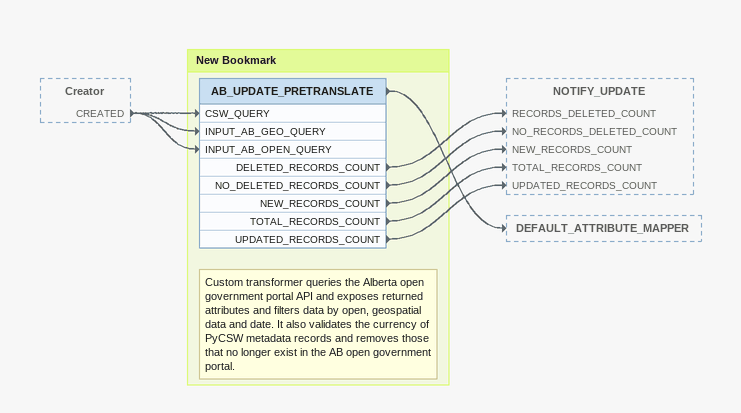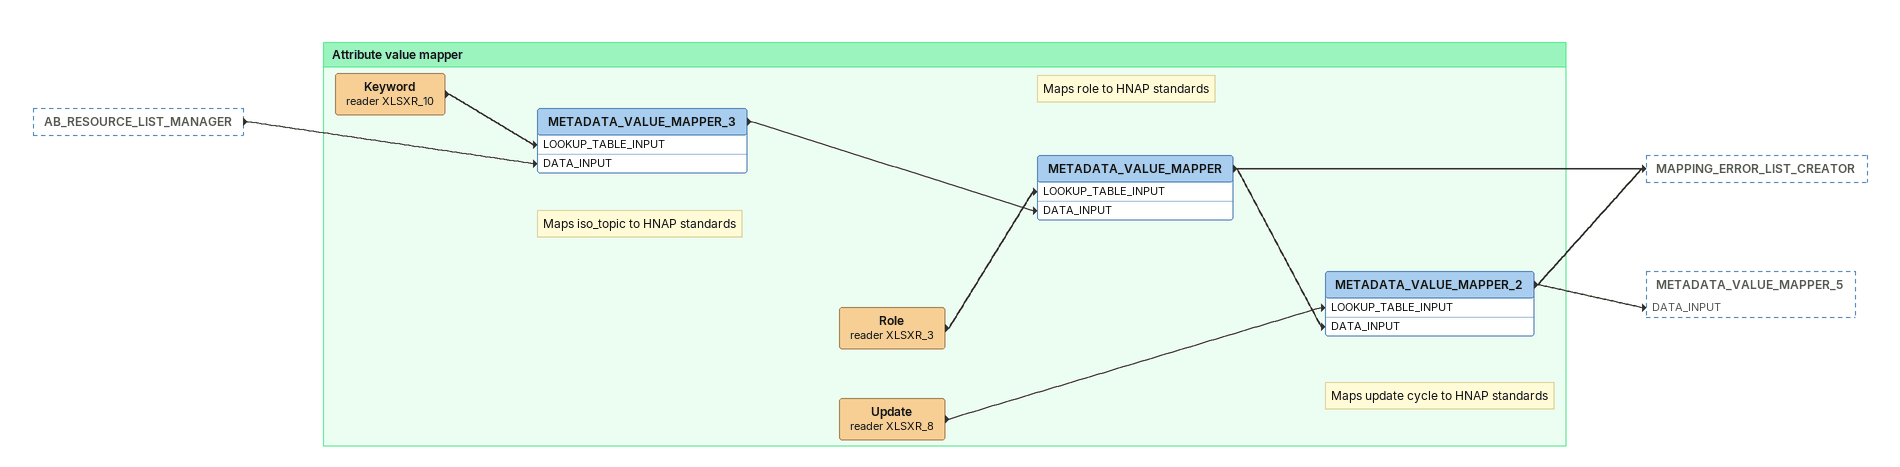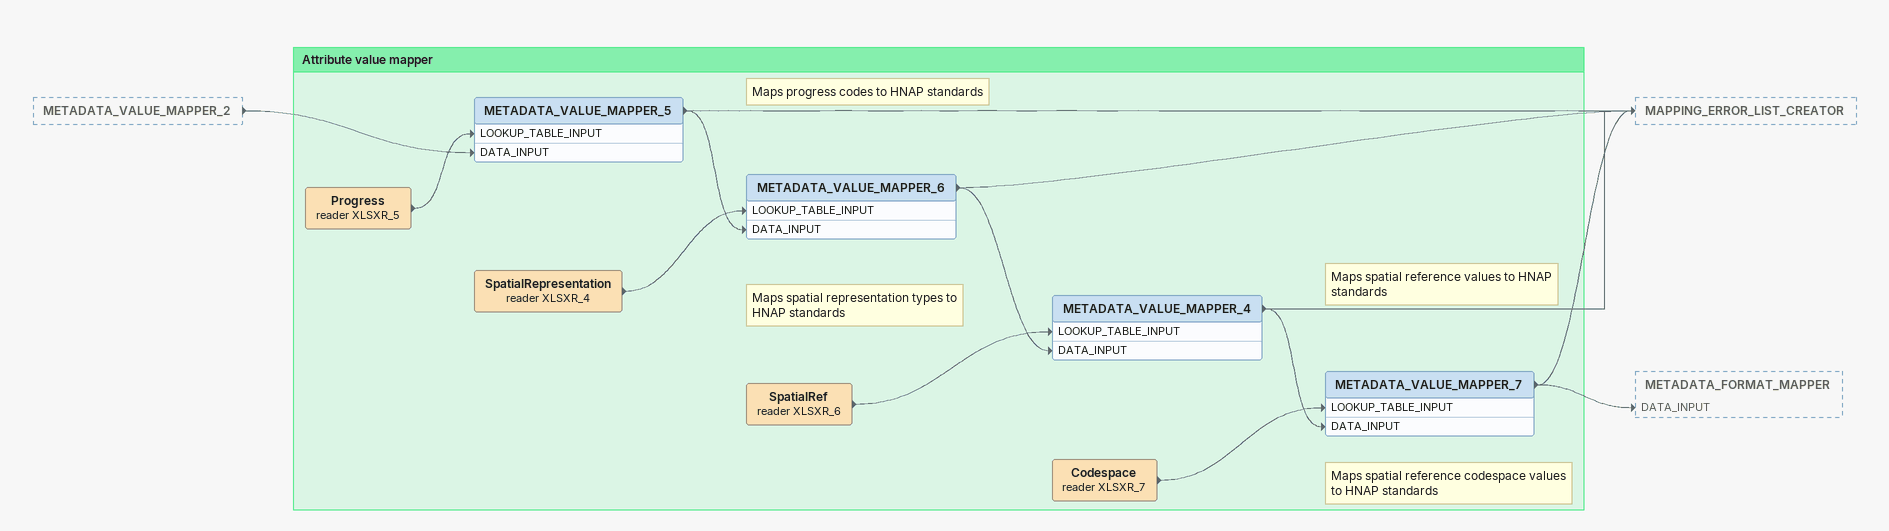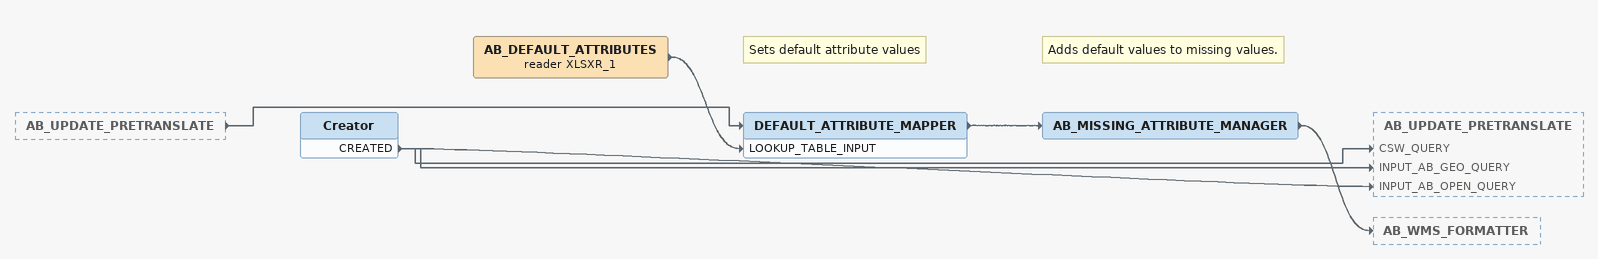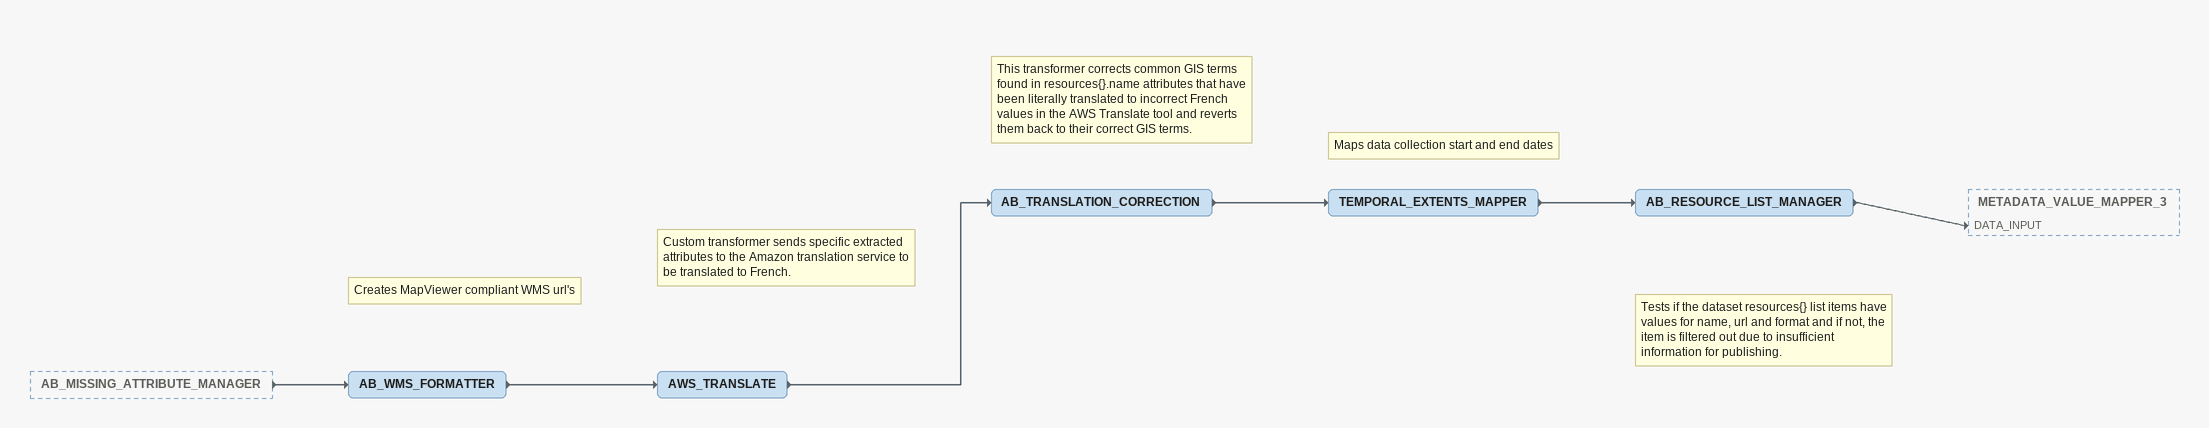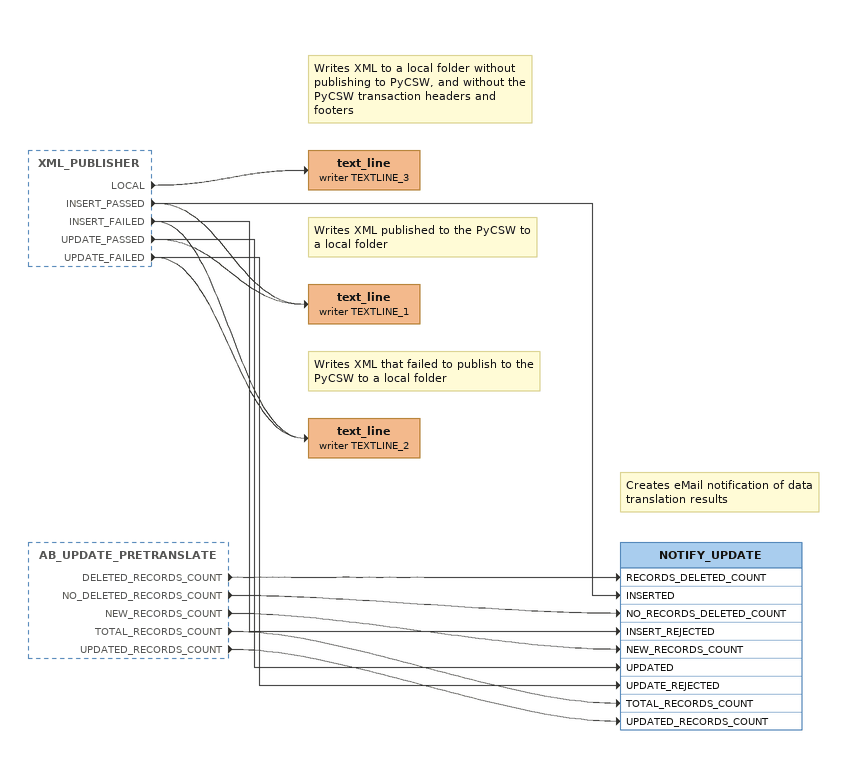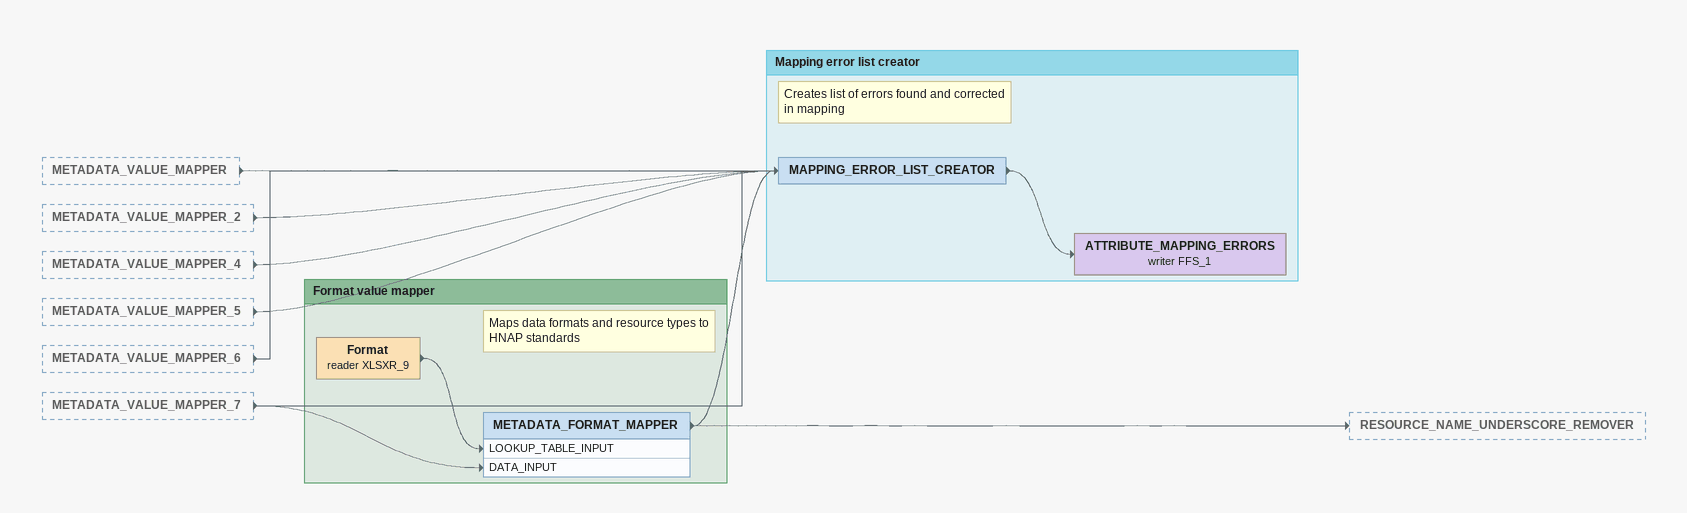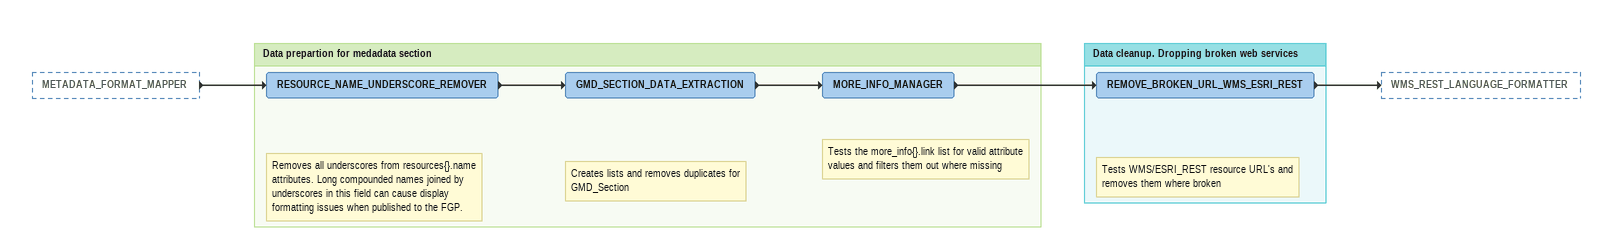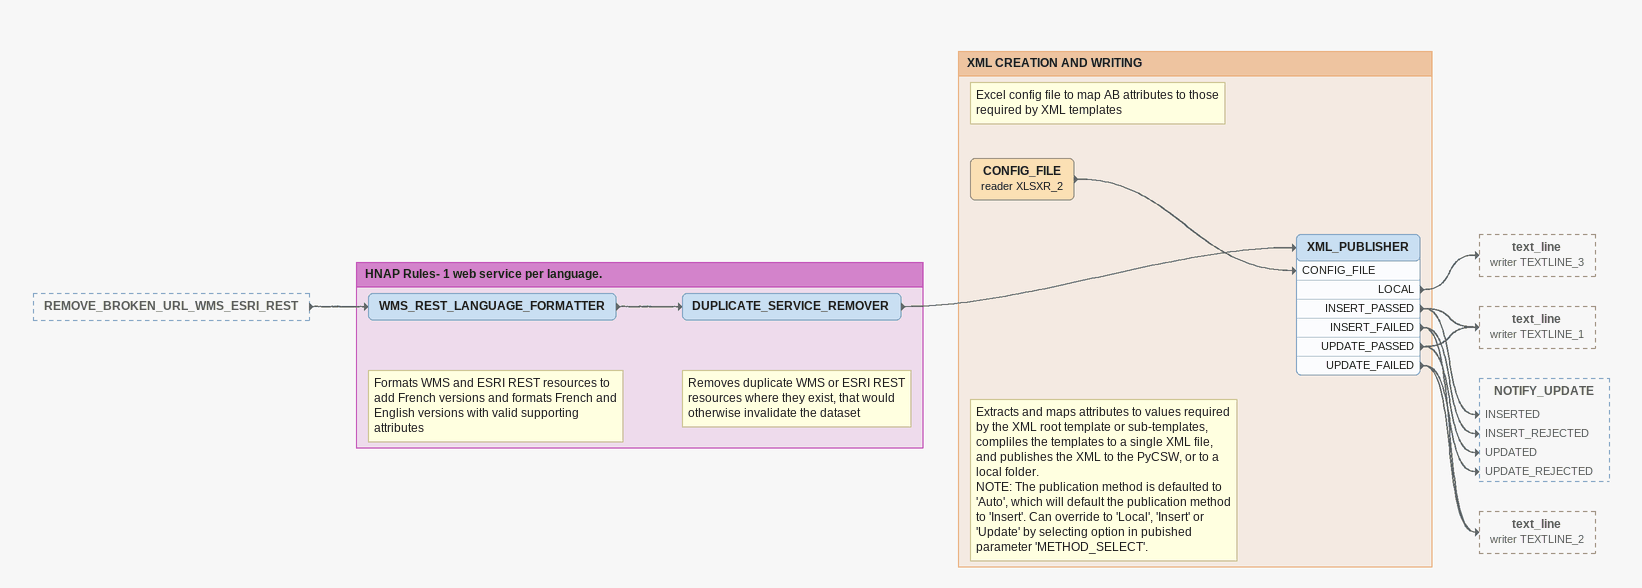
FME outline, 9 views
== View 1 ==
Creator [outside]
    CREATED -> AB_UPDATE_PRETRANSLATE [CSW_QUERY]
    CREATED -> AB_UPDATE_PRETRANSLATE [INPUT_AB_GEO_QUERY]
    CREATED -> AB_UPDATE_PRETRANSLATE [INPUT_AB_OPEN_QUERY]

Bookmark: New Bookmark
Note: Custom transformer queries the Alberta open government portal API and exposes returned attributes and filters data by open, geospatial data and date. It also validates the currency of PyCSW metadata records and removes those that no longer exist in the AB open government portal.
AB_UPDATE_PRETRANSLATE
    DELETED_RECORDS_COUNT -> NOTIFY_UPDATE [RECORDS_DELETED_COUNT]
    NO_DELETED_RECORDS_COUNT -> NOTIFY_UPDATE [NO_RECORDS_DELETED_COUNT]
    NEW_RECORDS_COUNT -> NOTIFY_UPDATE [NEW_RECORDS_COUNT]
    -> DEFAULT_ATTRIBUTE_MAPPER
    TOTAL_RECORDS_COUNT -> NOTIFY_UPDATE [TOTAL_RECORDS_COUNT]
    UPDATED_RECORDS_COUNT -> NOTIFY_UPDATE [UPDATED_RECORDS_COUNT]

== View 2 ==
AB_RESOURCE_LIST_MANAGER [outside]
    -> METADATA_VALUE_MAPPER_3 [DATA_INPUT]

Bookmark: Attribute value mapper
Keyword (reader XLSXR_10)
    -> METADATA_VALUE_MAPPER_3 [LOOKUP_TABLE_INPUT]
Note: Maps iso_topic to HNAP standards
METADATA_VALUE_MAPPER_3
    -> METADATA_VALUE_MAPPER [DATA_INPUT]
Role (reader XLSXR_3)
    -> METADATA_VALUE_MAPPER [LOOKUP_TABLE_INPUT]
Note: Maps role to HNAP standards
METADATA_VALUE_MAPPER
    -> METADATA_VALUE_MAPPER_2 [DATA_INPUT]
    -> MAPPING_ERROR_LIST_CREATOR
Update (reader XLSXR_8)
    -> METADATA_VALUE_MAPPER_2 [LOOKUP_TABLE_INPUT]
Note: Maps update cycle to HNAP standards
METADATA_VALUE_MAPPER_2
    -> METADATA_VALUE_MAPPER_5 [DATA_INPUT]
    -> MAPPING_ERROR_LIST_CREATOR

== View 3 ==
METADATA_VALUE_MAPPER_2 [outside]
    -> METADATA_VALUE_MAPPER_5 [DATA_INPUT]

Bookmark: Attribute value mapper
Progress (reader XLSXR_5)
    -> METADATA_VALUE_MAPPER_5 [LOOKUP_TABLE_INPUT]
Note: Maps progress codes to HNAP standards
METADATA_VALUE_MAPPER_5
    -> METADATA_VALUE_MAPPER_6 [DATA_INPUT]
    -> MAPPING_ERROR_LIST_CREATOR
SpatialRepresentation (reader XLSXR_4)
    -> METADATA_VALUE_MAPPER_6 [LOOKUP_TABLE_INPUT]
Note: Maps spatial representation types to HNAP standards
METADATA_VALUE_MAPPER_6
    -> METADATA_VALUE_MAPPER_4 [DATA_INPUT]
    -> MAPPING_ERROR_LIST_CREATOR
SpatialRef (reader XLSXR_6)
    -> METADATA_VALUE_MAPPER_4 [LOOKUP_TABLE_INPUT]
Note: Maps spatial reference values to HNAP standards
METADATA_VALUE_MAPPER_4
    -> METADATA_VALUE_MAPPER_7 [DATA_INPUT]
    -> MAPPING_ERROR_LIST_CREATOR
Codespace (reader XLSXR_7)
    -> METADATA_VALUE_MAPPER_7 [LOOKUP_TABLE_INPUT]
Note: Maps spatial reference codespace values to HNAP standards
METADATA_VALUE_MAPPER_7
    -> METADATA_FORMAT_MAPPER [DATA_INPUT]
    -> MAPPING_ERROR_LIST_CREATOR

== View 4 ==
AB_UPDATE_PRETRANSLATE [outside]
    -> DEFAULT_ATTRIBUTE_MAPPER
Creator
    CREATED -> AB_UPDATE_PRETRANSLATE [CSW_QUERY]
    CREATED -> AB_UPDATE_PRETRANSLATE [INPUT_AB_GEO_QUERY]
    CREATED -> AB_UPDATE_PRETRANSLATE [INPUT_AB_OPEN_QUERY]
AB_DEFAULT_ATTRIBUTES (reader XLSXR_1)
    -> DEFAULT_ATTRIBUTE_MAPPER [LOOKUP_TABLE_INPUT]
Note: Sets default attribute values
DEFAULT_ATTRIBUTE_MAPPER
    -> AB_MISSING_ATTRIBUTE_MANAGER
Note: Adds default values to missing values.
AB_MISSING_ATTRIBUTE_MANAGER
    -> AB_WMS_FORMATTER

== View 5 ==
AB_MISSING_ATTRIBUTE_MANAGER [outside]
    -> AB_WMS_FORMATTER
Note: Creates MapViewer compliant WMS url's
AB_WMS_FORMATTER
    -> AWS_TRANSLATE
Note: Custom transformer sends specific extracted attributes to the Amazon translation service to be translated to French.
AWS_TRANSLATE
    -> AB_TRANSLATION_CORRECTION
Note: This transformer corrects common GIS terms found in resources{}.name attributes that have been literally translated to incorrect French values in the AWS Translate tool and reverts them back to their correct GIS terms.
AB_TRANSLATION_CORRECTION
    -> TEMPORAL_EXTENTS_MAPPER
Note: Maps data collection start and end dates
TEMPORAL_EXTENTS_MAPPER
    -> AB_RESOURCE_LIST_MANAGER
Note: Tests if the dataset resources{} list items have values for name, url and format and if not, the item is filtered out due to insufficient information for publishing.
AB_RESOURCE_LIST_MANAGER
    -> METADATA_VALUE_MAPPER_3 [DATA_INPUT]

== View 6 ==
XML_PUBLISHER [outside]
    LOCAL -> text_line (writer TEXTLINE_3)
    INSERT_PASSED -> text_line (writer TEXTLINE_1)
    INSERT_PASSED -> NOTIFY_UPDATE [INSERTED]
    INSERT_FAILED -> text_line (writer TEXTLINE_2)
    INSERT_FAILED -> NOTIFY_UPDATE [INSERT_REJECTED]
    UPDATE_PASSED -> NOTIFY_UPDATE [UPDATED]
    UPDATE_PASSED -> text_line (writer TEXTLINE_1)
    UPDATE_FAILED -> NOTIFY_UPDATE [UPDATE_REJECTED]
    UPDATE_FAILED -> text_line (writer TEXTLINE_2)
AB_UPDATE_PRETRANSLATE [outside]
    DELETED_RECORDS_COUNT -> NOTIFY_UPDATE [RECORDS_DELETED_COUNT]
    NO_DELETED_RECORDS_COUNT -> NOTIFY_UPDATE [NO_RECORDS_DELETED_COUNT]
    NEW_RECORDS_COUNT -> NOTIFY_UPDATE [NEW_RECORDS_COUNT]
    TOTAL_RECORDS_COUNT -> NOTIFY_UPDATE [TOTAL_RECORDS_COUNT]
    UPDATED_RECORDS_COUNT -> NOTIFY_UPDATE [UPDATED_RECORDS_COUNT]
Note: Writes XML to a local folder without publishing to PyCSW, and without the PyCSW transaction headers and footers
text_line (writer TEXTLINE_3)
Note: Writes XML published to the PyCSW to a local folder
text_line (writer TEXTLINE_1)
Note: Writes XML that failed to publish to the PyCSW to a local folder
text_line (writer TEXTLINE_2)
Note: Creates eMail notification of data translation results
NOTIFY_UPDATE

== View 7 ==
METADATA_VALUE_MAPPER [outside]
    -> MAPPING_ERROR_LIST_CREATOR
METADATA_VALUE_MAPPER_2 [outside]
    -> MAPPING_ERROR_LIST_CREATOR
METADATA_VALUE_MAPPER_4 [outside]
    -> MAPPING_ERROR_LIST_CREATOR
METADATA_VALUE_MAPPER_5 [outside]
    -> MAPPING_ERROR_LIST_CREATOR
METADATA_VALUE_MAPPER_6 [outside]
    -> MAPPING_ERROR_LIST_CREATOR
METADATA_VALUE_MAPPER_7 [outside]
    -> METADATA_FORMAT_MAPPER [DATA_INPUT]
    -> MAPPING_ERROR_LIST_CREATOR

Bookmark: Format value mapper
Format (reader XLSXR_9)
    -> METADATA_FORMAT_MAPPER [LOOKUP_TABLE_INPUT]
Note: Maps data formats and resource types to HNAP standards
METADATA_FORMAT_MAPPER
    -> MAPPING_ERROR_LIST_CREATOR
    -> RESOURCE_NAME_UNDERSCORE_REMOVER

Bookmark: Mapping error list creator
Note: Creates list of errors found and corrected in mapping
MAPPING_ERROR_LIST_CREATOR
    -> ATTRIBUTE_MAPPING_ERRORS (writer FFS_1)
ATTRIBUTE_MAPPING_ERRORS (writer FFS_1)

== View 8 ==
METADATA_FORMAT_MAPPER [outside]
    -> RESOURCE_NAME_UNDERSCORE_REMOVER

Bookmark: Data prepartion for medadata section
Note: Removes all underscores from resources{}.name attributes. Long compounded names joined by underscores in this field can cause display formatting issues when published to the FGP.
RESOURCE_NAME_UNDERSCORE_REMOVER
    -> GMD_SECTION_DATA_EXTRACTION
Note: Creates lists and removes duplicates for GMD_Section
GMD_SECTION_DATA_EXTRACTION
    -> MORE_INFO_MANAGER
Note: Tests the more_info{}.link list for valid attribute values and filters them out where missing
MORE_INFO_MANAGER
    -> REMOVE_BROKEN_URL_WMS_ESRI_REST

Bookmark: Data cleanup. Dropping broken web services
Note: Tests WMS/ESRI_REST resource URL's and removes them where broken
REMOVE_BROKEN_URL_WMS_ESRI_REST
    -> WMS_REST_LANGUAGE_FORMATTER

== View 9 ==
REMOVE_BROKEN_URL_WMS_ESRI_REST [outside]
    -> WMS_REST_LANGUAGE_FORMATTER

Bookmark: HNAP Rules- 1 web service per language.
Note: Formats WMS and ESRI REST resources to add French versions and formats French and English versions with valid supporting attributes
WMS_REST_LANGUAGE_FORMATTER
    -> DUPLICATE_SERVICE_REMOVER
Note: Removes duplicate WMS or ESRI REST resources where they exist, that would otherwise invalidate the dataset
DUPLICATE_SERVICE_REMOVER
    -> XML_PUBLISHER

Bookmark: XML CREATION AND WRITING
Note: Excel config file to map AB attributes to those required by XML templates
CONFIG_FILE (reader XLSXR_2)
    -> XML_PUBLISHER [CONFIG_FILE]
Note: Extracts and maps attributes to values required by the XML root template or sub-templates, compliles the templates to a single XML file, and publishes the XML to the PyCSW, or to a local folder. / NOTE: The publication method is defaulted to 'Auto', which will default the publication method to 'Insert'. Can override to 'Local', 'Insert' or 'Update' by selecting option in pubished parameter 'METHOD_SELECT'.
XML_PUBLISHER
    LOCAL -> text_line (writer TEXTLINE_3)
    INSERT_PASSED -> text_line (writer TEXTLINE_1)
    INSERT_PASSED -> NOTIFY_UPDATE [INSERTED]
    INSERT_FAILED -> text_line (writer TEXTLINE_2)
    INSERT_FAILED -> NOTIFY_UPDATE [INSERT_REJECTED]
    UPDATE_PASSED -> NOTIFY_UPDATE [UPDATED]
    UPDATE_PASSED -> text_line (writer TEXTLINE_1)
    UPDATE_FAILED -> NOTIFY_UPDATE [UPDATE_REJECTED]
    UPDATE_FAILED -> text_line (writer TEXTLINE_2)
